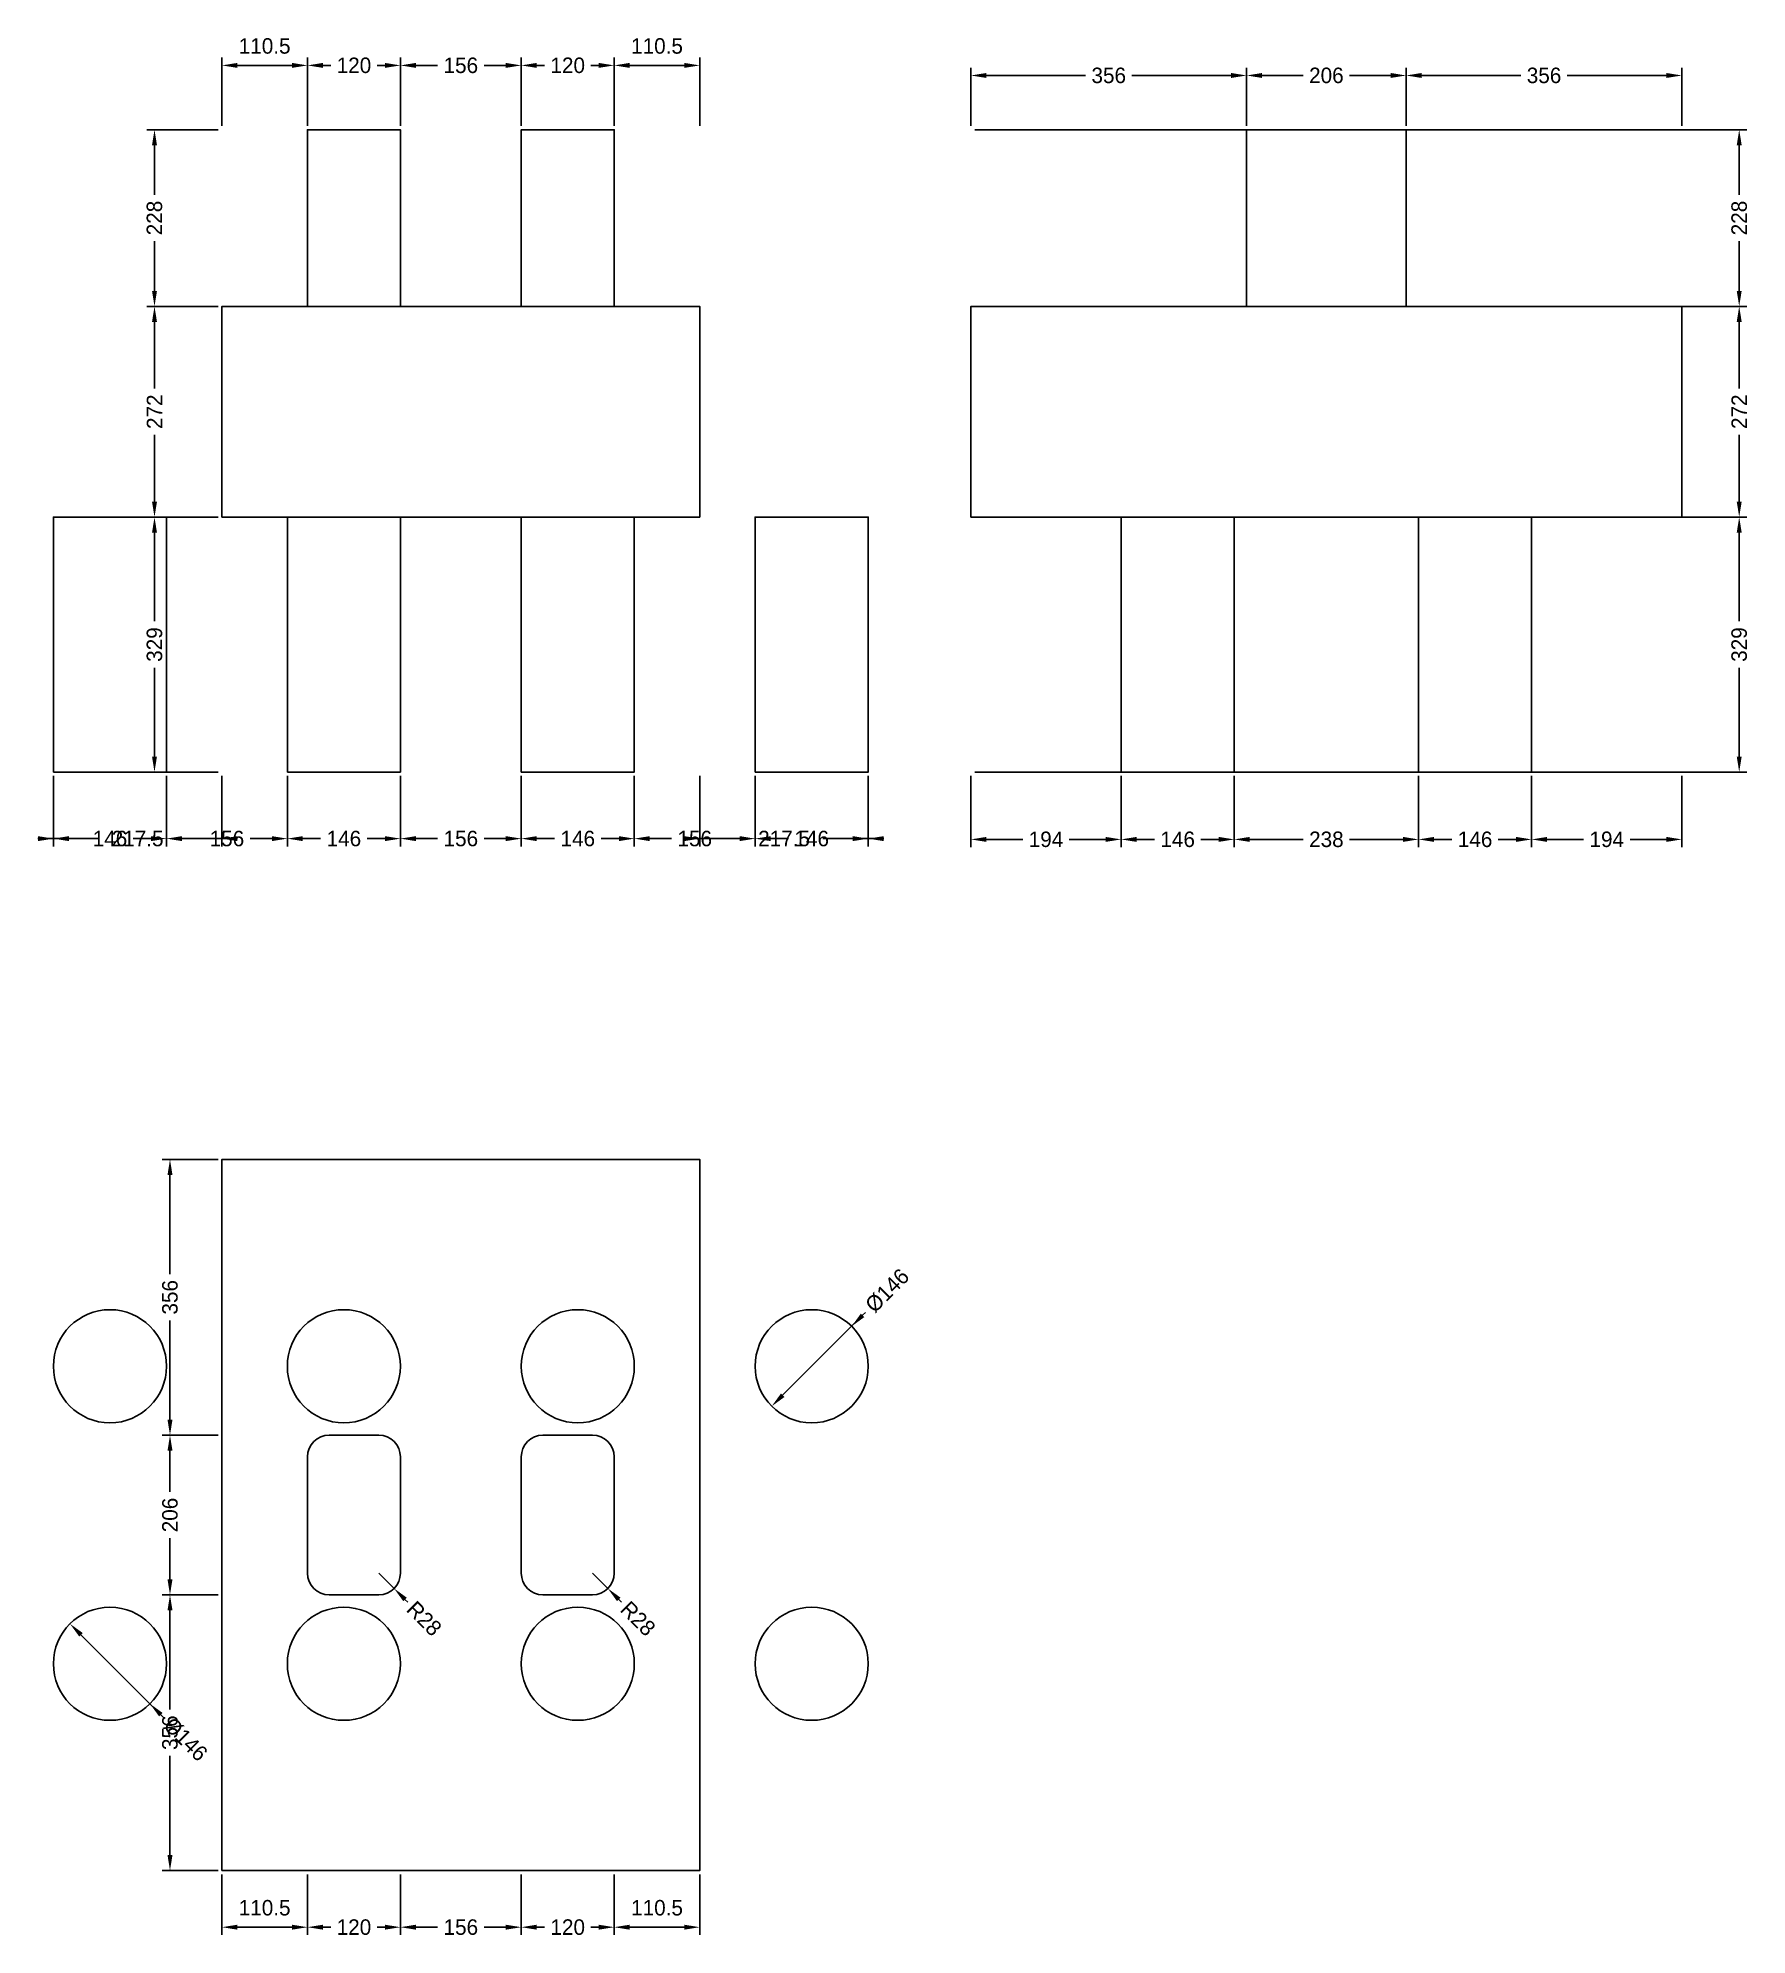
# Model space of a CAD drawing. Header units: metres. Extents: x -238 to 1969, y -83 to 2365.
import ezdxf

# ---------------------------------------------------------------- set-up
doc = ezdxf.new("R2010")
doc.units = ezdxf.units.M
for name, color, linetype in [('chengtai', 7, 'Continuous'), ('dunzhu', 7, 'Continuous'), ('zhuangji', 7, 'Continuous')]:
    doc.layers.add(name, color=color, linetype=linetype)

# ---------------------------------------------------------------- blocks, each defined once
blk = doc.blocks.new('_CLOSEDFILLED')
at = {"color": 0, "linetype": 'BYBLOCK'}
blk.add_solid([(-1, 0.16), (0, 0), (-1, -0.16)], dxfattribs=at)

msp = doc.modelspace()

# ---------------------------------------------------------------- linework, layer by layer
at = {"color": 7}
for p, q in [((0, 2252), (0, 2340)), ((20, 2330), (90.5, 2330)), ((110.5, 2252), (110.5, 2340)), ((110.5, 2252), (110.5, 2340)), ((130.5, 2330), (140.5, 2330)), ((200.5, 2330), (210.5, 2330)), ((230.5, 2252), (230.5, 2340)), ((230.5, 2252), (230.5, 2340)), ((250.5, 2330), (278.5, 2330)), ((338.5, 2330), (366.5, 2330)), ((386.5, 2252), (386.5, 2340)), ((386.5, 2252), (386.5, 2340)), ((406.5, 2330), (416.5, 2330)), ((476.5, 2330), (486.5, 2330)), ((506.5, 2252), (506.5, 2340)), ((506.5, 2252), (506.5, 2340)), ((526.5, 2330), (597, 2330)), ((617, 2252), (617, 2340)), ((967, 2252), (967, 2327)), ((1323, 2252), (1323, 2327)), ((1323, 2252), (1323, 2327)), ((1529, 2252), (1529, 2327)), ((1529, 2252), (1529, 2327)), ((1885, 2252), (1885, 2327)), ((987, 2317), (1115, 2317)), ((1175, 2317), (1303, 2317)), ((1343, 2317), (1396, 2317)), ((1456, 2317), (1509, 2317)), ((1549, 2317), (1677, 2317)), ((1737, 2317), (1865, 2317)), ((-5, 2247), (-97, 2247)), ((972, 2247), (1969, 2247)), ((-87, 2163), (-87, 2227)), ((1959, 2163), (1959, 2227)), ((-87, 2039), (-87, 2103)), ((1959, 2039), (1959, 2103)), ((-5, 2019), (-97, 2019)), ((-5, 2019), (-97, 2019)), ((972, 2019), (1969, 2019)), ((972, 2019), (1969, 2019)), ((-87, 1913), (-87, 1999)), ((1959, 1913), (1959, 1999)), ((-87, 1767), (-87, 1853)), ((1959, 1767), (1959, 1853)), ((-5, 1747), (-97, 1747)), ((-5, 1747), (-97, 1747)), ((972, 1747), (1969, 1747)), ((972, 1747), (1969, 1747)), ((-87, 1612.5), (-87, 1727)), ((1959, 1612.5), (1959, 1727)), ((-87, 1438), (-87, 1552.5)), ((1959, 1438), (1959, 1552.5)), ((-217.5, 1413), (-217.5, 1322)), ((-217.5, 1413), (-217.5, 1322)), ((-5, 1418), (-97, 1418)), ((-71.5, 1413), (-71.5, 1322)), ((-71.5, 1413), (-71.5, 1322)), ((0, 1413), (0, 1322)), ((84.5, 1413), (84.5, 1322)), ((84.5, 1413), (84.5, 1322)), ((230.5, 1413), (230.5, 1322)), ((230.5, 1413), (230.5, 1322)), ((386.5, 1413), (386.5, 1322)), ((386.5, 1413), (386.5, 1322)), ((532.5, 1413), (532.5, 1322)), ((532.5, 1413), (532.5, 1322)), ((617, 1413), (617, 1322)), ((688.5, 1413), (688.5, 1322)), ((688.5, 1413), (688.5, 1322)), ((834.5, 1413), (834.5, 1322)), ((834.5, 1413), (834.5, 1322)), ((967, 1413), (967, 1321)), ((972, 1418), (1969, 1418)), ((1161, 1413), (1161, 1321)), ((1161, 1413), (1161, 1321)), ((1307, 1413), (1307, 1321)), ((1307, 1413), (1307, 1321)), ((1545, 1413), (1545, 1321)), ((1545, 1413), (1545, 1321)), ((1691, 1413), (1691, 1321)), ((1691, 1413), (1691, 1321)), ((1885, 1413), (1885, 1321)), ((-158.8, 1332), (-237.5, 1332)), ((-197.5, 1332), (-174.5, 1332)), ((-114.5, 1332), (-91.5, 1332)), ((20, 1332), (-58.8, 1332)), ((-51.5, 1332), (-23.5, 1332)), ((36.5, 1332), (64.5, 1332)), ((104.5, 1332), (127.5, 1332)), ((187.5, 1332), (210.5, 1332)), ((250.5, 1332), (278.5, 1332)), ((338.5, 1332), (366.5, 1332)), ((406.5, 1332), (429.5, 1332)), ((489.5, 1332), (512.5, 1332)), ((552.5, 1332), (580.5, 1332)), ((675.8, 1332), (597, 1332)), ((640.5, 1332), (668.5, 1332)), ((708.5, 1332), (731.5, 1332)), ((854.5, 1332), (775.8, 1332)), ((791.5, 1332), (814.5, 1332)), ((987, 1331), (1034, 1331)), ((1094, 1331), (1141, 1331)), ((1181, 1331), (1204, 1331)), ((1264, 1331), (1287, 1331)), ((1327, 1331), (1396, 1331)), ((1456, 1331), (1525, 1331)), ((1565, 1331), (1588, 1331)), ((1648, 1331), (1671, 1331)), ((1711, 1331), (1758, 1331)), ((1818, 1331), (1865, 1331)), ((-5, 918), (-77, 918)), ((-67, 770), (-67, 898)), ((827.3, 716.8), (724, 613.5)), ((830.8, 720.3), (827.3, 716.8)), ((-67, 582), (-67, 710)), ((-5, 562), (-77, 562)), ((-5, 562), (-77, 562)), ((-67, 489), (-67, 542)), ((-67, 376), (-67, 429)), ((202.5, 384), (222.3, 364.2)), ((478.5, 384), (498.3, 364.2)), ((-5, 356), (-77, 356)), ((-5, 356), (-77, 356)), ((240, 346.5), (236.4, 350.1)), ((516, 346.5), (512.4, 350.1)), ((-67, 208), (-67, 336)), ((-78.7, 201.2), (-182, 304.5)), ((-75.2, 197.7), (-78.7, 201.2)), ((-67, 20), (-67, 148)), ((-5, 0), (-77, 0)), ((0, -5), (0, -83)), ((110.5, -5), (110.5, -83)), ((110.5, -5), (110.5, -83)), ((230.5, -5), (230.5, -83)), ((230.5, -5), (230.5, -83)), ((386.5, -5), (386.5, -83)), ((386.5, -5), (386.5, -83)), ((506.5, -5), (506.5, -83)), ((506.5, -5), (506.5, -83)), ((617, -5), (617, -83)), ((20, -73), (90.5, -73)), ((130.5, -73), (140.5, -73)), ((200.5, -73), (210.5, -73)), ((250.5, -73), (278.5, -73)), ((338.5, -73), (366.5, -73)), ((406.5, -73), (416.5, -73)), ((476.5, -73), (486.5, -73)), ((526.5, -73), (597, -73))]:
    msp.add_line(p, q, dxfattribs=at)
at = {"layer": 'chengtai'}
for points in [[(0, 1747), (617, 1747), (617, 2019), (0, 2019), (0, 1747)], [(967, 1747), (1885, 1747), (1885, 2019), (967, 2019), (967, 1747)], [(0, 0), (617, 0), (617, 918), (0, 918), (0, 0)]]:
    msp.add_lwpolyline(points, dxfattribs=at)
at = {"layer": 'Defpoints', "color": 7}
for p in [(0, 2330), (110.5, 2330), (230.5, 2330), (386.5, 2330), (506.5, 2330), (967, 2317), (1323, 2317), (1529, 2317), (0, 2247), (0, 2247), (110.5, 2247), (110.5, 2247), (230.5, 2247), (230.5, 2247), (386.5, 2247), (386.5, 2247), (506.5, 2247), (506.5, 2247), (617, 2247), (967, 2247), (967, 2247), (1323, 2247), (1323, 2247), (1529, 2247), (1529, 2247), (1885, 2247), (-87, 2019), (0, 2019), (0, 2019), (967, 2019), (967, 2019), (1959, 2019), (-87, 1747), (0, 1747), (0, 1747), (967, 1747), (967, 1747), (1959, 1747), (-217.5, 1418), (-217.5, 1418), (-87, 1418), (-71.5, 1418), (-71.5, 1418), (0, 1418), (0, 1418), (84.5, 1418), (84.5, 1418), (230.5, 1418), (230.5, 1418), (386.5, 1418), (386.5, 1418), (532.5, 1418), (532.5, 1418), (617, 1418), (688.5, 1418), (688.5, 1418), (834.5, 1418), (834.5, 1418), (967, 1418), (967, 1418), (1161, 1418), (1161, 1418), (1307, 1418), (1307, 1418), (1545, 1418), (1545, 1418), (1691, 1418), (1691, 1418), (1885, 1418), (1959, 1418), (-217.5, 1332), (-71.5, 1332), (0, 1332), (84.5, 1332), (230.5, 1332), (386.5, 1332), (532.5, 1332), (688.5, 1332), (834.5, 1332), (967, 1331), (1161, 1331), (1307, 1331), (1545, 1331), (1691, 1331), (0, 918), (813.1, 702.6), (761.5, 651), (-67, 562), (0, 562), (0, 562), (202.5, 384), (478.5, 384), (-67, 356), (0, 356), (0, 356), (222.3, 364.2), (498.3, 364.2), (-144.5, 267), (-92.9, 215.4), (-67, 0), (0, 0), (0, 0), (110.5, 0), (110.5, 0), (230.5, 0), (230.5, 0), (386.5, 0), (386.5, 0), (506.5, 0), (506.5, 0), (617, 0), (0, -73), (110.5, -73), (230.5, -73), (386.5, -73), (506.5, -73)]:
    msp.add_point(p, dxfattribs=at)
at = {"layer": 'dunzhu'}
for p, q in [((202.5, 562), (138.5, 562)), ((478.5, 562), (414.5, 562)), ((110.5, 534), (110.5, 384)), ((230.5, 384), (230.5, 534)), ((386.5, 534), (386.5, 384)), ((506.5, 384), (506.5, 534)), ((138.5, 356), (202.5, 356)), ((414.5, 356), (478.5, 356))]:
    msp.add_line(p, q, dxfattribs=at)
for points in [[(110.5, 2019), (230.5, 2019), (230.5, 2247), (110.5, 2247), (110.5, 2019)], [(386.5, 2019), (506.5, 2019), (506.5, 2247), (386.5, 2247), (386.5, 2019)], [(1323, 2019), (1529, 2019), (1529, 2247), (1323, 2247), (1323, 2019)]]:
    msp.add_lwpolyline(points, dxfattribs=at)
for centre, start, end in [((138.5, 534), 90, 180), ((202.5, 534), 0, 90), ((414.5, 534), 90, 180), ((478.5, 534), 0, 90), ((138.5, 384), 180, 270), ((202.5, 384), 270, 360), ((414.5, 384), 180, 270), ((478.5, 384), 270, 360)]:
    msp.add_arc(centre, 28, start, end, dxfattribs=at)
at = {"layer": 'zhuangji'}
for points in [[(-217.5, 1418), (-71.5, 1418), (-71.5, 1747), (-217.5, 1747), (-217.5, 1418)], [(84.5, 1418), (230.5, 1418), (230.5, 1747), (84.5, 1747), (84.5, 1418)], [(386.5, 1418), (532.5, 1418), (532.5, 1747), (386.5, 1747), (386.5, 1418)], [(688.5, 1418), (834.5, 1418), (834.5, 1747), (688.5, 1747), (688.5, 1418)], [(1161, 1418), (1307, 1418), (1307, 1747), (1161, 1747), (1161, 1418)], [(1545, 1418), (1691, 1418), (1691, 1747), (1545, 1747), (1545, 1418)]]:
    msp.add_lwpolyline(points, dxfattribs=at)
for centre in [(-144.5, 651), (-144.5, 651), (157.5, 651), (157.5, 651), (459.5, 651), (459.5, 651), (761.5, 651), (761.5, 651), (-144.5, 267), (-144.5, 267), (157.5, 267), (157.5, 267), (459.5, 267), (459.5, 267), (761.5, 267), (761.5, 267)]:
    msp.add_circle(centre, 73, dxfattribs=at)

# ---------------------------------------------------------------- block references
at = {"color": 7, "xscale": 20, "yscale": 20}
for p, rotation in [((0, 2330), 180), ((110.5, 2330), 180), ((230.5, 2330), 180), ((386.5, 2330), 180), ((506.5, 2330), 180), ((967, 2317), 180), ((1323, 2317), 180), ((1529, 2317), 180), ((-87, 2247), 90), ((1959, 2247), 90), ((-87, 2019), 270), ((1959, 2019), 270), ((-87, 2019), 90), ((1959, 2019), 90), ((-87, 1747), 270), ((1959, 1747), 270), ((-87, 1747), 90), ((1959, 1747), 90), ((-87, 1418), 270), ((1959, 1418), 270), ((-217.5, 1332), 180), ((-71.5, 1332), 180), ((0, 1332), 180), ((84.5, 1332), 180), ((230.5, 1332), 180), ((386.5, 1332), 180), ((532.5, 1332), 180), ((688.5, 1332), 180), ((834.5, 1332), 180), ((967, 1331), 180), ((1161, 1331), 180), ((1307, 1331), 180), ((1545, 1331), 180), ((1691, 1331), 180), ((-67, 918), 90), ((813.1, 702.6), 225), ((709.9, 599.4), 225), ((-67, 562), 270), ((-67, 562), 90), ((-67, 356), 270), ((-67, 356), 90), ((222.3, 364.2), 135), ((498.3, 364.2), 135), ((-196.1, 318.6), 134.99999999999997), ((-92.9, 215.4), 134.99999999999997), ((-67, 0), 270), ((0, -73), 180), ((110.5, -73), 180), ((230.5, -73), 180), ((386.5, -73), 180), ((506.5, -73), 180)]:
    msp.add_blockref('_CLOSEDFILLED', p, dxfattribs=dict(at, rotation=rotation))
for p in [(110.5, 2330), (230.5, 2330), (386.5, 2330), (506.5, 2330), (617, 2330), (1323, 2317), (1529, 2317), (1885, 2317), (-217.5, 1332), (-71.5, 1332), (84.5, 1332), (230.5, 1332), (386.5, 1332), (532.5, 1332), (617, 1332), (688.5, 1332), (834.5, 1332), (1161, 1331), (1307, 1331), (1545, 1331), (1691, 1331), (1885, 1331), (110.5, -73), (230.5, -73), (386.5, -73), (506.5, -73), (617, -73)]:
    msp.add_blockref('_CLOSEDFILLED', p, dxfattribs=at)

# ---------------------------------------------------------------- texts
at = {"color": 7, "char_height": 20, "attachment_point": 5}
for s, insert in [('110.5', (55.2, 2355)), ('110.5', (561.8, 2355)), ('120', (170.5, 2330)), ('156', (308.5, 2330)), ('120', (446.5, 2330)), ('356', (1145, 2317)), ('206', (1426, 2317)), ('356', (1707, 2317)), ('146', (-144.5, 1332)), ('217.5', (-108.8, 1332)), ('156', (6.5, 1332)), ('146', (157.5, 1332)), ('156', (308.5, 1332)), ('146', (459.5, 1332)), ('156', (610.5, 1332)), ('217.5', (725.8, 1332)), ('146', (761.5, 1332)), ('194', (1064, 1331)), ('146', (1234, 1331)), ('238', (1426, 1331)), ('146', (1618, 1331)), ('194', (1788, 1331)), ('110.5', (55.2, -48)), ('110.5', (561.8, -48)), ('120', (170.5, -73)), ('156', (308.5, -73)), ('120', (446.5, -73))]:
    msp.add_mtext(s, dxfattribs=dict(at, insert=insert))
for s, insert, rotation in [('228', (-87, 2133), 90), ('228', (1959, 2133), 90), ('272', (-87, 1883), 90), ('272', (1959, 1883), 90), ('329', (-87, 1582.5), 90), ('329', (1959, 1582.5), 90), ('356', (-67, 740), 90), ('%%c146', (859.1, 748.6), 45), ('206', (-67, 459), 90), ('R28', (261.2, 325.3), 315), ('R28', (537.2, 325.3), 315), ('356', (-67, 178), 90), ('%%c146', (-46.9, 169.4), 315)]:
    msp.add_mtext(s, dxfattribs=dict(at, insert=insert, rotation=rotation))

doc.saveas('drawing.dxf')
